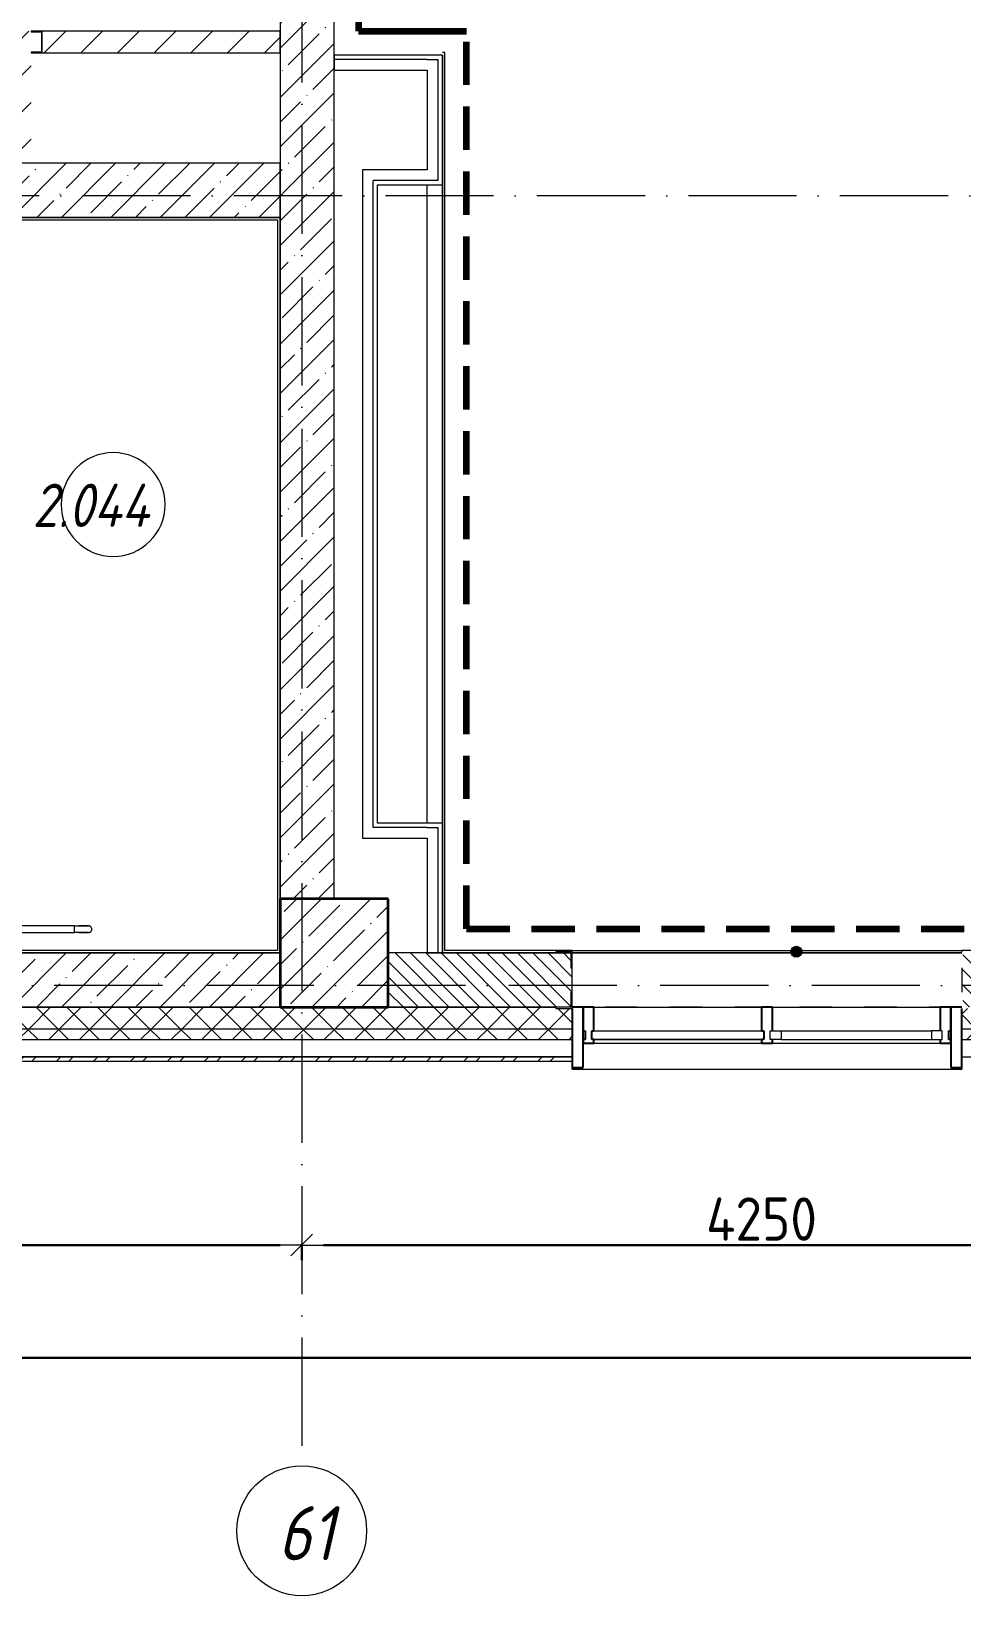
# Model space of a CAD drawing. Header units: millimetres. Extents: x -17017 to 628417, y -109036 to 199237.
# Drawn here: x 80130 to 84430, y -109036 to -101805 of the extents above; entities that cross this region are included whole.
import ezdxf

# ---------------------------------------------------------------- set-up
doc = ezdxf.new("R2010")
doc.units = ezdxf.units.MM
for name, pattern in [('50_200_ШТРИХ_1Т_ш5_п1_п1_', [700, 500, -100, 0, -100]), ('Штрих короткий', [300, 150, -150]), ('Штриховая _2 мм - 1 мм_', [300, 200, -100])]:
    doc.linetypes.add(name, pattern=pattern)
for name, color, linetype, lineweight in [('0-1', 7, 'Continuous', 5), ('0-2', 7, 'Continuous', 9), ('Импосты витража', 7, 'Continuous', 9), ('Импосты витража-1', 7, 'Continuous', 25), ('Каркас_Импост', 7, 'Continuous', 13), ('Каркас_Импост-1', 7, 'Continuous', 9), ('Марки помещений', 7, 'Continuous', 9), ('Марки стен', 7, 'Continuous', 9), ('Несущие колонны', 7, 'Continuous', 9), ('Несущие колонны-1', 7, 'Continuous', 35), ('Обобщенные модели', 7, 'Continuous', 9), ('Общие ребра', 7, 'Continuous', 9), ('Ограждение', 7, 'Continuous', 9), ('Окна', 7, 'Continuous', 9), ('Оси', 7, 'Continuous', 9), ('Оси-1', 7, 'Continuous', 20), ('Оси-2', 7, '50_200_ШТРИХ_1Т_ш5_п1_п1_', 9), ('Остекление-1', 7, 'Continuous', 9), ('Перемычка-1', 7, 'Штрих короткий', 9), ('Размеры', 7, 'Continuous', 15), ('Стены', 7, 'Continuous', 9), ('Стены-1', 7, 'Continuous', 13), ('стяжа', 7, 'Continuous', 30), ('Штриховка разреза-1', 7, 'Continuous', 9)]:
    doc.layers.add(name, color=color, linetype=linetype, lineweight=lineweight)
doc.layers.add('СТ 1_12', color=7, linetype='Continuous', lineweight=90, true_color=0x82a33b)
doc.layers.add('СТ-1_1', color=7, linetype='Штриховая _2 мм - 1 мм_', lineweight=90, true_color=0x888888)
doc.layers.get('0-2').off()
doc.styles.add('ISOCPEUR_I_1', font='isocpeui.ttf', dxfattribs={"width": 0.85, "height": 2.5})
doc.styles.add('ISOCPEUR_I_2', font='isocpeui.ttf', dxfattribs={"width": 0.85, "height": 2.3})
doc.styles.add('СПДС', font='isocpeur.ttf', dxfattribs={"width": 0.9})
doc.dimstyles.new('Размера А3', dxfattribs={"dimtxt": 200, "dimasz": 100, "dimexe": 70, "dimexo": 100, "dimgap": 20, "dimtad": 1, "dimdec": 0, "dimrnd": 10, "dimzin": 0, "dimdsep": 46, "dimtxsty": 'СПДС', "dimblk": 'ARROWHEAD_6', "dimcen": 1, "dimclrd": 256, "dimclre": 256, "dimclrt": 256, "dimazin": 0, "dimtfac": 1, "dimtdec": 0, "dimtmove": 2, "dimatfit": 3, "dimfxl": 1, "dimtolj": 1, "dimtzin": 0, "dimarcsym": 0})
pattern_1 = [(45, (0, 0), (-114.04925, 114.04925), []), (45, (114.05, 0), (-114.04925, 114.04925), [201.612, -40.322, 3.353, -36.97])]
pattern_2 = [(45, (0, 0), (-70.71068, 70.71068), []), (135, (0, 0), (-70.71068, -70.71068), [])]
pattern_3 = [(45, (0, 0), (-84.85281, 84.85281), [])]

# ---------------------------------------------------------------- blocks, each defined once
blk = doc.blocks.new('Ось сетки - Круг_Ø6_00__ISO-2_5_0_9K_-16731441-АИ2_02_План отделки стен 2-го этажа _Часть 2_')
at = {"layer": 'Оси-1'}
blk.add_circle((0, 0), 3, dxfattribs=at)
blk = doc.blocks.new('ARROWHEAD_6')
at = {"color": 0, "linetype": 'Continuous'}
for p, q in [((0, 0), (-1, 0)), ((-0.5, -0.5), (0.5, 0.5))]:
    blk.add_line(p, q, dxfattribs=at)
blk = doc.blocks.new('*D737')
at = {"layer": 'Defpoints', "color": 0, "transparency": 16777216}
for p in [(77929.9, -107309.1), (81379.9, -107309.1), (81379.9, -107415.1)]:
    blk.add_point(p, dxfattribs=at)
at = {"layer": 'Размеры', "lineweight": -2, "transparency": 16777216}
for p, q in [((77929.9, -107409.1), (77929.9, -107485.1)), ((78029.9, -107415.1), (81279.9, -107415.1)), ((81379.9, -107409.1), (81379.9, -107485.1))]:
    blk.add_line(p, q, dxfattribs=at)
at = {"layer": 'Размеры', "lineweight": -2, "transparency": 16777216, "xscale": 100, "yscale": 100, "zscale": 100, "rotation": 180}
blk.add_blockref('ARROWHEAD_6', (77929.9, -107415.1), dxfattribs=at)
at = {"layer": 'Размеры', "lineweight": -2, "transparency": 16777216, "xscale": 100, "yscale": 100, "zscale": 100}
blk.add_blockref('ARROWHEAD_6', (81379.9, -107415.1), dxfattribs=at)
at = {"layer": 'Размеры', "transparency": 16777216, "insert": (79654.9, -107295.1), "char_height": 200, "width": 2.564, "attachment_point": 5, "style": 'СПДС'}
blk.add_mtext('\\A1;3450', dxfattribs=at)
blk = doc.blocks.new('*D738')
at = {"layer": 'Defpoints', "color": 0, "transparency": 16777216}
for p in [(81379.9, -107309.1), (85629.9, -107309.1), (85629.9, -107415.1)]:
    blk.add_point(p, dxfattribs=at)
at = {"layer": 'Размеры', "lineweight": -2, "transparency": 16777216}
for p, q in [((81379.9, -107409.1), (81379.9, -107485.1)), ((81479.9, -107415.1), (85529.9, -107415.1)), ((85629.9, -107409.1), (85629.9, -107485.1))]:
    blk.add_line(p, q, dxfattribs=at)
at = {"layer": 'Размеры', "lineweight": -2, "transparency": 16777216, "xscale": 100, "yscale": 100, "zscale": 100, "rotation": 180}
blk.add_blockref('ARROWHEAD_6', (81379.9, -107415.1), dxfattribs=at)
at = {"layer": 'Размеры', "lineweight": -2, "transparency": 16777216, "xscale": 100, "yscale": 100, "zscale": 100}
blk.add_blockref('ARROWHEAD_6', (85629.9, -107415.1), dxfattribs=at)
at = {"layer": 'Размеры', "transparency": 16777216, "insert": (83504.9, -107295.1), "char_height": 200, "width": 2.564, "attachment_point": 5, "style": 'СПДС'}
blk.add_mtext('\\A1;4250', dxfattribs=at)
blk = doc.blocks.new('*D740')
at = {"layer": 'Defpoints', "color": 0, "transparency": 16777216}
for p in [(-10070.1, -107830.3), (93429.9, -107830.3), (93429.9, -107936.4)]:
    blk.add_point(p, dxfattribs=at)
at = {"layer": 'Размеры', "lineweight": -2, "transparency": 16777216}
for p, q in [((-10070.1, -107930.3), (-10070.1, -108006.4)), ((-9970.1, -107936.4), (93329.9, -107936.4)), ((93429.9, -107930.3), (93429.9, -108006.4))]:
    blk.add_line(p, q, dxfattribs=at)
at = {"layer": 'Размеры', "lineweight": -2, "transparency": 16777216, "xscale": 100, "yscale": 100, "zscale": 100, "rotation": 180}
blk.add_blockref('ARROWHEAD_6', (-10070.1, -107936.4), dxfattribs=at)
at = {"layer": 'Размеры', "lineweight": -2, "transparency": 16777216, "xscale": 100, "yscale": 100, "zscale": 100}
blk.add_blockref('ARROWHEAD_6', (93429.9, -107936.4), dxfattribs=at)
at = {"layer": 'Размеры', "transparency": 16777216, "insert": (41679.9, -107816.4), "char_height": 200, "width": 3.544, "attachment_point": 5, "style": 'СПДС'}
blk.add_mtext('\\A1;103500', dxfattribs=at)
blk = doc.blocks.new('Проем_Дверь_Прямоугольный - 1800х2700h_оконные проемы-25805030-АИ2_02_План отделки стен 2-го этажа _Часть 2_')
at = {"layer": 'Перемычка-1'}
for p, q in [((900, 125), (-900, 125)), ((900, -125), (-900, -125))]:
    blk.add_line(p, q, dxfattribs=at)
blk = doc.blocks.new('BSC_Колонна _Прямоугольная - 500х500-V147-АИ2_02_План отделки стен 2-го этажа _Часть 2_')
at = {"layer": 'Несущие колонны'}
h = blk.add_hatch(dxfattribs=at)
h.set_pattern_fill('FP_148', color=256, style=0, pattern_type=2)
h.set_pattern_definition([(45, (-91600, -150), (-114.04925, 114.04925), []), (45, (-91485.95, -150), (-114.04925, 114.04925), [201.613, -40.323, 3.353, -36.97])])
h.paths.add_polyline_path([(-250, -250), (250, -250), (250, 250), (-250, 250)], flags=0)
at = {"layer": 'Несущие колонны-1'}
for p, q in [((250, 250), (-250, 250)), ((-250, 250), (-250, -250)), ((250, -250), (250, 250)), ((-250, -250), (250, -250))]:
    blk.add_line(p, q, dxfattribs=at)
blk = doc.blocks.new('PNS_Панель прямоугольная2 - Нр_Стекло - 40мм-26243474-АИ2_02_План отделки стен 2-го этажа _Часть 2_')
at = {"layer": 'Каркас_Импост'}
for p, q in [((-397.5, 0), (-397.5, 40)), ((-397.5, 40), (-347.5, 40)), ((-347.5, 40), (-347.5, 0)), ((397.5, 40), (347.5, 40)), ((347.5, 40), (347.5, 0)), ((397.5, 0), (397.5, 40)), ((-347.5, 0), (-397.5, 0)), ((347.5, 0), (397.5, 0))]:
    blk.add_line(p, q, dxfattribs=at)
at = {"layer": 'Каркас_Импост-1'}
for p, q in [((-347.5, 40), (347.5, 40)), ((-347.5, 0), (347.5, 0))]:
    blk.add_line(p, q, dxfattribs=at)
blk = doc.blocks.new('Прямоугольный импост - Импост структурный с накладкой - 150мм-25647633-АИ2_02_План отделки стен 2-го этажа _Часть 2_')
at = {"layer": 'Импосты витража-1'}
for p, q in [((-25, 0), (-25, 17)), ((-25, 17), (25, 17)), ((-15, 0), (-25, 0)), ((-15, -40), (-15, 0)), ((25, 17), (25, 0)), ((-25, -150), (-25, -40)), ((-25, -40), (-15, -40)), ((25, -40), (25, -150)), ((25, -150), (-25, -150))]:
    blk.add_line(p, q, dxfattribs=at)
blk = doc.blocks.new('Прямоугольный импост - Импост структурный с накладкой - 150мм-25647642-АИ2_02_План отделки стен 2-го этажа _Часть 2_')
at = {"layer": 'Импосты витража'}
for p, q in [((42475, -100), (43250, -100)), ((42475, -267), (43250, -267))]:
    blk.add_line(p, q, dxfattribs=at)
blk = doc.blocks.new('Прямоугольный импост - Импост структурный с накладкой - 150мм-V150-АИ2_02_План отделки стен 2-го этажа _Часть 2_')
at = {"layer": 'Импосты витража-1'}
for p, q in [((-25, 0), (-25, 17)), ((-25, 17), (25, 17)), ((25, 0), (15, 0)), ((15, 0), (15, -40)), ((25, 17), (25, 0)), ((-25, -150), (-25, -40)), ((15, -40), (25, -40)), ((25, -40), (25, -150)), ((25, -150), (-25, -150))]:
    blk.add_line(p, q, dxfattribs=at)
blk = doc.blocks.new('PNS_Панель прямоугольная1 - Нр_Стекло - 40мм-25259299-АИ2_02_План отделки стен 2-го этажа _Часть 2_')
at = {"layer": 'Остекление-1'}
for p, q in [((-387.5, 40), (387.5, 40)), ((-397.5, 0), (397.5, 0)), ((387.5, 0), (-387.5, 0))]:
    blk.add_line(p, q, dxfattribs=at)
blk = doc.blocks.new('Прямоугольный импост - Импост структурный с накладкой - 150мм-25647644-АИ2_02_План отделки стен 2-го этажа _Часть 2_')
at = {"layer": 'Импосты витража-1'}
for p, q in [((-25, 0), (-25, 17)), ((-25, 17), (25, 17)), ((-15, 0), (-25, 0)), ((-15, -40), (-15, 0)), ((25, 0), (15, 0)), ((15, 0), (15, -40)), ((25, 17), (25, 0)), ((-25, -150), (-25, -40)), ((-25, -40), (-15, -40)), ((15, -40), (25, -40)), ((25, -40), (25, -150)), ((25, -150), (-25, -150))]:
    blk.add_line(p, q, dxfattribs=at)
blk = doc.blocks.new('Прямоугольный импост - Откос НВФ_50х280 мм-25993834-АИ2_02_План отделки стен 2-го этажа _Часть 2_')
at = {"layer": 'Импосты витража-1'}
for p, q in [((-50, 130), (0, 130)), ((-50, -150), (-50, 130)), ((0, 130), (0, -144)), ((0, -150), (-50, -150))]:
    blk.add_line(p, q, dxfattribs=at)
blk = doc.blocks.new('Прямоугольный импост - Откос НВФ_50х280 мм-25993838-АИ2_02_План отделки стен 2-го этажа _Часть 2_')
at = {"layer": 'Импосты витража-1'}
for p, q in [((0, 130), (-50, 130)), ((-50, 130), (-50, -150)), ((0, -144), (0, 130)), ((-50, -150), (0, -150))]:
    blk.add_line(p, q, dxfattribs=at)
blk = doc.blocks.new('Фахверк_СКБ_Уголок - 250_2700-27497298-АИ2_02_План отделки стен 2-го этажа _Часть 2_')
at = {"layer": 'Обобщенные модели'}
for p, q in [((200, 181), (125, 181)), ((125, 181), (125, 106)), ((131, 106), (131, 175)), ((131, 175), (200, 175)), ((200, 175), (200, 181)), ((125, 106), (131, 106)), ((131, -6), (125, -6)), ((125, -6), (125, -81)), ((131, -75), (131, -6)), ((125, -81), (200, -81)), ((200, -75), (131, -75)), ((200, -81), (200, -75))]:
    blk.add_line(p, q, dxfattribs=at)
blk = doc.blocks.new('Отлив_СКБ - Отлив витража_120_НВФ-31885687-АИ2_02_План отделки стен 2-го этажа _Часть 2_')
at = {"layer": 'Окна'}
for p, q in [((1750, -2), (50, -2)), ((0, -120), (0, -113)), ((0, -120), (1800, -120)), ((1800, -113), (1800, -120))]:
    blk.add_line(p, q, dxfattribs=at)
blk = doc.blocks.new('О_Общий_Элемент поручня_Площадочный_Двухуровневый_С подрезкой_ГОСТ 8732-78 - О_Общий_Элемент поручня_Площадочный_Двухуровневый_С подрезкой_ГОСТ 8732-78-31370357-АИ2_02_План отделки стен 2-го этажа _Часть 2_')
at = {"layer": 'Ограждение'}
for p, q in [((0, -10), (20, -10)), ((20, -40), (0, -40))]:
    blk.add_line(p, q, dxfattribs=at)
at = {"layer": 'Ограждение', "flags": 128}
for points in [[(20, -10), (21.8, -10), (23.6, -10), (25.4, -10), (27.2, -10), (28.9, -10), (30.7, -10), (32.4, -10), (34.2, -10), (35.9, -10), (37.5, -10), (39.2, -10), (40.8, -10), (42.4, -10), (43.9, -10), (45.4, -10), (46.9, -10), (48.3, -10), (49.7, -10), (51, -10), (52.3, -10), (53.5, -10), (54.7, -10), (55.8, -10), (56.9, -10), (57.9, -10), (58.8, -10), (59.7, -10), (60.5, -10), (61.3, -10), (61.9, -10), (62.6, -10), (63.1, -10), (63.6, -10), (64, -10), (64.3, -10), (64.6, -10), (64.8, -10), (64.9, -10), (65, -10), (65, -10)], [(65, -10), (65, -10), (64.9, -10), (64.7, -10), (64.4, -10), (64.1, -10), (63.7, -10), (63.2, -10), (62.7, -10), (62.1, -10), (61.4, -10), (60.7, -10), (59.9, -10), (59.1, -10), (58.1, -10), (57.1, -10), (56.1, -10), (55, -10), (53.8, -10), (52.6, -10), (51.4, -10), (50, -10), (48.7, -10), (47.3, -10), (45.8, -10), (44.3, -10), (42.8, -10), (41.2, -10), (39.6, -10), (38, -10), (36.3, -10), (34.6, -10), (32.9, -10), (31.2, -10), (29.4, -10), (27.6, -10), (25.9, -10), (24.1, -10), (22.3, -10), (20.5, -10), (20, -10)], [(65, -40), (65, -40), (64.9, -40), (64.7, -40), (64.4, -40), (64.1, -40), (63.7, -40), (63.2, -40), (62.7, -40), (62.1, -40), (61.4, -40), (60.7, -40), (59.9, -40), (59.1, -40), (58.1, -40), (57.1, -40), (56.1, -40), (55, -40), (53.8, -40), (52.6, -40), (51.4, -40), (50, -40), (48.7, -40), (47.3, -40), (45.8, -40), (44.3, -40), (42.8, -40), (41.2, -40), (39.6, -40), (38, -40), (36.3, -40), (34.6, -40), (32.9, -40), (31.2, -40), (29.4, -40), (27.6, -40), (25.9, -40), (24.1, -40), (22.3, -40), (20.5, -40), (20, -40)], [(20, -40), (21.8, -40), (23.6, -40), (25.4, -40), (27.2, -40), (28.9, -40), (30.7, -40), (32.4, -40), (34.2, -40), (35.9, -40), (37.5, -40), (39.2, -40), (40.8, -40), (42.4, -40), (43.9, -40), (45.4, -40), (46.9, -40), (48.3, -40), (49.7, -40), (51, -40), (52.3, -40), (53.5, -40), (54.7, -40), (55.8, -40), (56.9, -40), (57.9, -40), (58.8, -40), (59.7, -40), (60.5, -40), (61.3, -40), (61.9, -40), (62.6, -40), (63.1, -40), (63.6, -40), (64, -40), (64.3, -40), (64.6, -40), (64.8, -40), (64.9, -40), (65, -40), (65, -40)], [(80, -25), (80, -24.4), (80, -23.8), (79.9, -23.2), (79.8, -22.6), (79.7, -22), (79.6, -21.4), (79.4, -20.9), (79.2, -20.3), (79, -19.7), (78.8, -19.2), (78.6, -18.6), (78.3, -18.1), (78, -17.5), (77.7, -17), (77.4, -16.5), (77, -16), (76.7, -15.6), (76.3, -15.1), (75.9, -14.7), (75.5, -14.2), (75, -13.8), (74.6, -13.4), (74.1, -13.1), (73.6, -12.7), (73.1, -12.4), (72.6, -12.1), (72.1, -11.8), (71.5, -11.5), (71, -11.2), (70.4, -11), (69.9, -10.8), (69.3, -10.6), (68.7, -10.5), (68.1, -10.3), (67.5, -10.2), (67, -10.1), (66.4, -10.1), (65.8, -10), (65.2, -10), (65, -10)], [(65, -40), (65.6, -40), (66.2, -40), (66.8, -39.9), (67.4, -39.8), (68, -39.7), (68.6, -39.6), (69.1, -39.4), (69.7, -39.2), (70.3, -39), (70.8, -38.8), (71.4, -38.6), (71.9, -38.3), (72.5, -38), (73, -37.7), (73.5, -37.4), (74, -37), (74.4, -36.7), (74.9, -36.3), (75.3, -35.9), (75.8, -35.5), (76.2, -35), (76.6, -34.6), (76.9, -34.1), (77.3, -33.6), (77.6, -33.1), (77.9, -32.6), (78.2, -32.1), (78.5, -31.5), (78.8, -31), (79, -30.4), (79.2, -29.9), (79.4, -29.3), (79.5, -28.7), (79.7, -28.1), (79.8, -27.5), (79.9, -27), (79.9, -26.4), (80, -25.8), (80, -25.2), (80, -25)]]:
    blk.add_lwpolyline(points, dxfattribs=at)
blk = doc.blocks.new('О_Элемент поручня_Пристенный_Труба_ГОСТ 8732-78 - О_Элемент поручня_Пристенный_Труба_ГОСТ 8732-78-31382400-АИ2_02_План отделки стен 2-го этажа _Часть 2_')
at = {"layer": 'Ограждение'}
for p, q in [((300, 30), (-4500, 30)), ((-4500, 30), (-4500, 16.9)), ((-4500, 15), (-4500, 0)), ((-4500, 0), (300, 0)), ((300, 0), (300, 30))]:
    blk.add_line(p, q, dxfattribs=at)
blk = doc.blocks.new('154_Фахверк_СКБ_Швеллер - Тип_100_3960_зеркало-36793856-АИ2_02_План отделки стен 2-го этажа _Часть 2_')
at = {"layer": 'Обобщенные модели'}
for p, q in [((175, 50), (125, 50)), ((125, 50), (125, -50)), ((128, 47), (175, 47)), ((128, -47), (128, 47)), ((175, 47), (175, 50)), ((125, -50), (175, -50)), ((175, -47), (128, -47)), ((175, -50), (175, -47))]:
    blk.add_line(p, q, dxfattribs=at)
blk = doc.blocks.new('0125-Р-ОО-Ш2-АР-о_23_10_2024_rvt-1-АИ2_02_План отделки стен 2-го этажа _Часть 2_')
at = {"layer": 'Штриховка разреза-1'}
h = blk.add_hatch(dxfattribs=at)
h.set_pattern_fill('FP_1', color=256, style=0, pattern_type=2)
h.set_pattern_definition(pattern_1)
h.paths.add_polyline_path([(91600, 3675), (91600, 7900), (91350, 7900), (91350, 3675)], flags=0)
h = blk.add_hatch(dxfattribs=at)
h.set_pattern_fill('FP_3', color=256, style=0, pattern_type=2)
h.set_pattern_definition(pattern_3)
h.paths.add_polyline_path([(90100, 3800), (90200, 3800), (90200, 4410), (90100, 4410), (90100, 4189)], flags=0)
h = blk.add_hatch(dxfattribs=at)
h.set_pattern_fill('FP_3', color=256, style=0, pattern_type=2)
h.set_pattern_definition(pattern_3)
h.paths.add_polyline_path([(90250, 4310), (91350, 4310), (91350, 4410), (90250, 4410), (90250, 4313)], flags=0)
h.paths.add_polyline_path([(90247, 4313), (90247, 4407), (90200, 4407), (90200, 4313)], flags=0)
h = blk.add_hatch(dxfattribs=at)
h.set_pattern_fill('FP_1', color=256, style=0, pattern_type=2)
h.set_pattern_definition(pattern_1)
h.paths.add_polyline_path([(91350, 3550), (91350, 3800), (86150, 3800), (86150, 3550), (91018.2, 3550)], flags=0)
h = blk.add_hatch(dxfattribs=at)
h.set_pattern_fill('FP_1', color=256, style=0, pattern_type=2)
h.set_pattern_definition(pattern_1)
h.paths.add_polyline_path([(91600, 400), (91600, 3675), (91350, 3675), (91350, 400)], flags=0)
h = blk.add_hatch(dxfattribs=at)
h.set_pattern_fill('FP_1', color=256, style=0, pattern_type=2)
h.set_pattern_definition(pattern_1)
h.paths.add_polyline_path([(91350, -100), (91350, 150), (84750, 150), (84750, -100), (91018.2, -100)], flags=0)
h = blk.add_hatch(dxfattribs=at)
h.set_pattern_fill('FP_2', color=256, style=0, pattern_type=2)
h.set_pattern_definition([(135, (0, 0), (-35.35534, -35.35534), [])])
h.paths.add_polyline_path([(95600, -100), (95600, 150), (94506, 150), (94506, 81), (94500, 81), (94500, -31), (94506, -31), (94506, -100), (94746.2, -100)], flags=0)
h.paths.add_polyline_path([(92694, -100), (92694, -31), (92700, -31), (92700, 81), (92694, 81), (92694, 150), (91850, 150), (91850, -100), (92625, -100)], flags=0)
h = blk.add_hatch(dxfattribs=at)
h.set_pattern_fill('FP_81', color=256, style=0, pattern_type=2)
h.set_pattern_definition(pattern_2)
h.paths.add_polyline_path([(103134.1, -200), (103600, -200), (103600, -100), (94575, -100), (94575, -106), (94500, -106), (94500, -200), (102202.1, -200)], flags=0)
h.paths.add_polyline_path([(91850, -200), (92700, -200), (92700, -106), (92625, -106), (92625, -100), (84750, -100), (84750, -200), (91350, -200)], flags=0)
h.paths.add_polyline_path([(83562.3, -200), (83750, -200), (83750, -100), (82625, -100), (82625, -106), (82550, -106), (82550, -200), (83250, -200)], flags=0)
h.paths.add_polyline_path([(74750, -200), (74750, -100), (73425, -100), (73425, -106), (73350, -106), (73350, -200), (74242.4, -200)], flags=0)
h.paths.add_polyline_path([(71446.5, -200), (71550, -200), (71550, -106), (71475, -106), (71475, -100), (70425, -100), (70425, -106), (70350, -106), (70350, -200), (71200, -200)], flags=0)
h.paths.add_polyline_path([(67718.5, -200), (68549.7, -200), (68549.7, -106), (68475, -106), (68475, -100), (67425, -100), (67425, -106), (67350, -106), (67350, -200)], flags=0)
h.paths.add_polyline_path([(64700, -200), (65550, -200), (65550, -106), (65475, -106), (65475, -100), (64425, -100), (64425, -106), (64350, -106), (64350, -200), (64456.5, -200)], flags=0)
h.paths.add_polyline_path([(62550, -200), (62550, -106), (62475, -106), (62475, -100), (61425, -100), (61425, -106), (61350, -106), (61350, -200), (62126.6, -200)], flags=0)
h.paths.add_polyline_path([(56534.6, -200), (56550, -200), (56550, -106), (56475, -106), (56475, -100), (55425, -100), (55425, -106), (55350, -106), (55350, -200), (56200, -200)], flags=0)
h.paths.add_polyline_path([(53272.7, -200), (53550, -200), (53550, -106), (53475, -106), (53475, -100), (52425, -100), (52425, -106), (52350, -106), (52350, -200), (52806.7, -200)], flags=0)
h.paths.add_polyline_path([(50550, -200), (50550, -106), (50475, -106), (50475, -100), (49425, -100), (49425, -106), (49350, -106), (49350, -200), (50010.7, -200)], flags=0)
h.paths.add_polyline_path([(47475, -200), (47550, -200), (47550, -106), (47475, -106), (47475, -100), (46425, -100), (46425, -106), (46350, -106), (46350, -200), (47214.7, -200)], flags=0)
h.paths.add_polyline_path([(44550, -200), (44550, -106), (44475, -106), (44475, -100), (43425, -100), (43425, -106), (43350, -106), (43350, -200), (44418.8, -200)], flags=0)
h.paths.add_polyline_path([(40700, -200), (41550, -200), (41550, -106), (41475, -105.4), (41475, -100), (40150, -100), (40150, -200), (40690.8, -200)], flags=0)
h.paths.add_polyline_path([(38344, -200), (38350, -200), (38350, -106), (38275, -106), (38275, -100), (37150, -100), (37150, -200), (38275, -200)], flags=0)
h.paths.add_polyline_path([(35350, -200), (35350, -106), (35275, -106), (35275, -100), (34225, -100), (34225, -106), (34150, -106), (34150, -200), (35344, -200)], flags=0)
h.paths.add_polyline_path([(32275, -200), (32350, -200), (32350, -106), (32275, -106), (32275, -100), (31150, -100), (31150, -200), (31650, -200)], flags=0)
h.paths.add_polyline_path([(29350, -200), (29350, -106), (29275, -106), (29275, -100), (28150, -100), (28150, -200), (29344, -200)], flags=0)
h.paths.add_polyline_path([(25779, -200), (26350, -200), (26350, -106), (26275, -106), (26275, -100), (25225, -100), (25225, -106), (25150, -106), (25150, -200), (25313, -200)], flags=0)
h.paths.add_polyline_path([(22650, -200), (23350, -200), (23350, -106), (23275, -106), (23275, -100), (22150, -100), (22150, -200)], flags=0)
h.paths.add_polyline_path([(19255.1, -200), (20350, -200), (20350, -106), (20275, -106), (20275, -100), (19150, -100), (19150, -200)], flags=0)
h.paths.add_polyline_path([(16459.1, -200), (17350, -200), (17350, -106), (17275, -106), (17275, -100), (16225, -100), (16225, -106), (16150, -106), (16150, -200)], flags=0)
h.paths.add_polyline_path([(14595.1, -200), (15150, -200), (15150, -106), (15075, -106), (15075, -100), (9825, -100), (9825, -106), (9750, -106), (9750, -200), (13663.1, -200)], flags=0)
h.paths.add_polyline_path([(8150, -200), (8750, -200), (8750, -106), (8675, -106), (8675, -100), (-100, -100), (-100, -200), (8071.2, -200)], flags=0)
h = blk.add_hatch(dxfattribs=at)
h.set_pattern_fill('FP_81', color=256, style=0, pattern_type=2)
h.set_pattern_definition(pattern_2)
h.paths.add_polyline_path([(103600, -250), (103700, -250), (103700, -200), (94500, -200), (94500, -250), (103134.1, -250)], flags=0)
h.paths.add_polyline_path([(91950.2, -250), (92700, -250), (92700, -200), (84750, -200), (84750, -250), (91018.2, -250)], flags=0)
h.paths.add_polyline_path([(83562.3, -250), (83750, -250), (83750, -200), (82550, -200), (82550, -250), (82630.3, -250)], flags=0)
h.paths.add_polyline_path([(74242.4, -250), (74750, -250), (74750, -200), (73350, -200), (73350, -250), (73776.4, -250)], flags=0)
h.paths.add_polyline_path([(70350, -250), (71550, -250), (71550, -200), (70350, -200)], flags=0)
h.paths.add_polyline_path([(68549.7, -250), (68549.7, -200), (67350, -200), (67350, -250), (67718.5, -250)], flags=0)
h.paths.add_polyline_path([(64350, -250), (65550, -250), (65550, -200), (64350, -200)], flags=0)
h.paths.add_polyline_path([(62550, -250), (62550, -200), (61350, -200), (61350, -250), (62126.6, -250)], flags=0)
h.paths.add_polyline_path([(56550, -250), (56550, -200), (55350, -200), (55350, -250), (56534.6, -250)], flags=0)
h.paths.add_polyline_path([(53550, -250), (53550, -200), (52350, -200), (52350, -250), (53272.7, -250)], flags=0)
h.paths.add_polyline_path([(50550, -250), (50550, -200), (49350, -200), (49350, -250), (50010.7, -250)], flags=0)
h.paths.add_polyline_path([(47214.7, -250), (47550, -250), (47550, -200), (46350, -200), (46350, -250), (46748.7, -250)], flags=0)
h.paths.add_polyline_path([(43486.8, -250), (44550, -250), (44550, -200), (43350, -200), (43350, -250)], flags=0)
h.paths.add_polyline_path([(41550, -250), (41550, -200), (40150, -200), (40150, -250), (40690.8, -250)], flags=0)
h.paths.add_polyline_path([(37894.8, -250), (38350, -250), (38350, -200), (37150, -200), (37150, -250)], flags=0)
h.paths.add_polyline_path([(35098.9, -250), (35350, -250), (35350, -200), (34150, -200), (34150, -250), (34166.9, -250)], flags=0)
h.paths.add_polyline_path([(32302.9, -250), (32350, -250), (32350, -200), (31150, -200), (31150, -250), (31370.9, -250)], flags=0)
h.paths.add_polyline_path([(29040.9, -250), (29350, -250), (29350, -200), (28150, -200), (28150, -250), (28575, -250)], flags=0)
h.paths.add_polyline_path([(25313, -250), (26350, -250), (26350, -200), (25150, -200), (25150, -250)], flags=0)
h.paths.add_polyline_path([(22983, -250), (23350, -250), (23350, -200), (22150, -200), (22150, -250)], flags=0)
h.paths.add_polyline_path([(20350, -250), (20350, -200), (19150, -200), (19150, -250), (20187, -250)], flags=0)
h.paths.add_polyline_path([(17350, -250), (17350, -200), (16150, -200), (16150, -250), (16459.1, -250)], flags=0)
h.paths.add_polyline_path([(14595.1, -250), (15150, -250), (15150, -200), (9750, -200), (9750, -250), (13663.1, -250)], flags=0)
h.paths.add_polyline_path([(8537.2, -250), (8750, -250), (8750, -200), (-200, -200), (-200, -250), (8071.2, -250)], flags=0)
h = blk.add_hatch(dxfattribs=at)
h.set_pattern_fill('FP_80', color=256, style=0, pattern_type=2)
h.set_pattern_definition([(45, (0, 0), (-85.53659, 85.53659), []), (45, (57.02, 0), (-85.53659, 85.53659), [])])
h.paths.add_polyline_path([(103830, -350), (103830, -330), (94500, -330), (94500, -350), (103134.1, -350)], flags=0)
h.paths.add_polyline_path([(92416.2, -350), (92700, -350), (92700, -330), (84750, -330), (84750, -350), (91950.2, -350)], flags=0)
h.paths.add_polyline_path([(83562.3, -350), (83750, -350), (83750, -330), (82550, -330), (82550, -350), (82630.3, -350)], flags=0)
h.paths.add_polyline_path([(74235, -350), (74750, -350), (74750, -330), (74235, -330)], flags=0)
at = {"layer": 'Общие ребра'}
for p, q in [((92030, 4280), (91600, 4280)), ((92030, 4280), (92080, 4280)), ((92080, 3720), (92080, 4280)), ((92030, 3720), (91780, 3720)), ((91780, 3700), (91780, 3720)), ((91780, 750), (91780, 3700)), ((92080, 3720), (92030, 3720)), ((91780, 730), (91780, 750)), ((92030, 730), (91780, 730)), ((92030, 730), (92080, 730)), ((92080, 150), (92080, 730)), ((91350, -100), (84750, -100)), ((84750, -100), (91350, -100)), ((84750, -200), (92700, -200)), ((94500, -200), (103600, -200)), ((84750, -250), (92700, -250)), ((94500, -250), (103600, -250))]:
    blk.add_line(p, q, dxfattribs=at)
at = {"layer": 'Стены'}
for p, q in [((92030, 750), (92030, 3700)), ((92099.5, 3700), (92099.5, 750)), ((92700, 150), (94500, 150))]:
    blk.add_line(p, q, dxfattribs=at)
at = {"layer": 'Стены-1'}
for p, q in [((91350, 7900), (91350, 3675)), ((91600, 3675), (91600, 7900)), ((91350, 4410), (90250, 4410)), ((91350, 4310), (91350, 4410)), ((90250, 4310), (91350, 4310)), ((92030, 4300), (91600, 4300)), ((91600, 4300), (91600, 4230)), ((92080, 4300), (92030, 4300)), ((92100, 4300), (92080, 4300)), ((92100, 3700), (92100, 4300)), ((91600, 4230), (92030, 4230)), ((92030, 4230), (92030, 3770)), ((91350, 3800), (88100, 3800)), ((91350, 3550), (91350, 3800)), ((92030, 3770), (91730, 3770)), ((91730, 3770), (91730, 3720)), ((91730, 3720), (91730, 3700)), ((91730, 3700), (91730, 750)), ((91800, 3700), (92030, 3700)), ((91800, 750), (91800, 3700)), ((92030, 3700), (92080, 3700)), ((92080, 3700), (92100, 3700)), ((91350, 3675), (91350, 400)), ((91600, 400), (91600, 3675)), ((86150, 3550), (91350, 3550)), ((91730, 750), (91730, 730)), ((91730, 730), (91730, 680)), ((92030, 750), (91800, 750)), ((92080, 750), (92030, 750)), ((92100, 750), (92080, 750)), ((92100, 150), (92100, 750)), ((91730, 680), (92030, 680)), ((92030, 680), (92030, 150)), ((91350, 150), (84750, 150)), ((92625, 150), (91850, 150)), ((92030, 150), (92100, 150)), ((92700, -31), (92700, 81)), ((94500, 81), (94500, -31)), ((91850, -100), (92625, -100)), ((92625, -100), (91850, -100)), ((92700, -330), (92700, -106)), ((94500, -106), (94500, -330)), ((84750, -330), (92700, -330)), ((92700, -330), (84750, -330)), ((84750, -350), (92700, -350)), ((92700, -350), (92700, -330)), ((94500, -330), (103600, -330))]:
    blk.add_line(p, q, dxfattribs=at)
at = {"layer": '0-2', "rotation": 180}
for name, p in [('154_Фахверк_СКБ_Швеллер - Тип_100_3960_зеркало-36793856-АИ2_02_План отделки стен 2-го этажа _Часть 2_', (90375, 4360)), ('Фахверк_СКБ_Уголок - 250_2700-27497298-АИ2_02_План отделки стен 2-го этажа _Часть 2_', (92825, 75)), ('Прямоугольный импост - Откос НВФ_50х280 мм-25993838-АИ2_02_План отделки стен 2-го этажа _Часть 2_', (92700, -250))]:
    blk.add_blockref(name, p, dxfattribs=at)
at = {"layer": '0-2'}
for name, p in [('BSC_Колонна _Прямоугольная - 500х500-V147-АИ2_02_План отделки стен 2-го этажа _Часть 2_', (91600, 150)), ('О_Элемент поручня_Пристенный_Труба_ГОСТ 8732-78 - О_Элемент поручня_Пристенный_Труба_ГОСТ 8732-78-31382400-АИ2_02_План отделки стен 2-го этажа _Часть 2_', (90100, 245)), ('О_Общий_Элемент поручня_Площадочный_Двухуровневый_С подрезкой_ГОСТ 8732-78 - О_Общий_Элемент поручня_Площадочный_Двухуровневый_С подрезкой_ГОСТ 8732-78-31370357-АИ2_02_План отделки стен 2-го этажа _Часть 2_', (90400, 285)), ('Проем_Дверь_Прямоугольный - 1800х2700h_оконные проемы-25805030-АИ2_02_План отделки стен 2-го этажа _Часть 2_', (93600, 25)), ('Прямоугольный импост - Импост структурный с накладкой - 150мм-25647642-АИ2_02_План отделки стен 2-го этажа _Часть 2_', (50325, 0)), ('Прямоугольный импост - Импост структурный с накладкой - 150мм-25647642-АИ2_02_План отделки стен 2-го этажа _Часть 2_', (51150, 0)), ('PNS_Панель прямоугольная1 - Нр_Стекло - 40мм-25259299-АИ2_02_План отделки стен 2-го этажа _Часть 2_', (93187.5, -250)), ('PNS_Панель прямоугольная2 - Нр_Стекло - 40мм-26243474-АИ2_02_План отделки стен 2-го этажа _Часть 2_', (94012.5, -250)), ('Отлив_СКБ - Отлив витража_120_НВФ-31885687-АИ2_02_План отделки стен 2-го этажа _Часть 2_', (92700, -267))]:
    blk.add_blockref(name, p, dxfattribs=at)
at = {"layer": '0-2', "extrusion": (0, 0, -1), "rotation": 180}
for name, p in [('Прямоугольный импост - Импост структурный с накладкой - 150мм-25647644-АИ2_02_План отделки стен 2-го этажа _Часть 2_', (-92775, -250)), ('Прямоугольный импост - Импост структурный с накладкой - 150мм-25647633-АИ2_02_План отделки стен 2-го этажа _Часть 2_', (-93600, -250)), ('Прямоугольный импост - Импост структурный с накладкой - 150мм-V150-АИ2_02_План отделки стен 2-го этажа _Часть 2_', (-94425, -250)), ('Прямоугольный импост - Откос НВФ_50х280 мм-25993834-АИ2_02_План отделки стен 2-го этажа _Часть 2_', (-94500, -250))]:
    blk.add_blockref(name, p, dxfattribs=at)
blk = doc.blocks.new('AI_Марка_Помещение_х1__Общий_E___ISO-2_1K_ - Номер-16210215-АИ2_02_План отделки стен 2-го этажа _Часть 2_')
at = {"layer": 'Марки помещений'}
for start, end in [(360, 180), (180, 360)]:
    blk.add_arc((0.039, 0.312), 2.4, start, end, dxfattribs=at)
blk = doc.blocks.new('2ч2эт')
at = {"layer": 'Марки стен'}
h = blk.add_hatch(color=256, dxfattribs=at)
edge = h.paths.add_edge_path(flags=0)
edge.add_arc((83665.9, -106059.3), 25, 0, 360)
blk.add_circle((83665.9, -106059.3), 25, dxfattribs=at)
at = {"layer": 'СТ 1_12'}
for p, q in [((81641.9, -99035.3), (81641.9, -101805.3)), ((81641.9, -101805.3), (82141.9, -101805.3))]:
    blk.add_line(p, q, dxfattribs=at)
at = {"layer": 'СТ-1_1'}
for q in [(82141.9, -98203.3), (85081.9, -105953.3)]:
    blk.add_line((82141.9, -105953.3), q, dxfattribs=at)
at = {"layer": 'Стены'}
for p, q in [((82629.9, -106053.3), (84429.9, -106053.3)), ((84429.9, -106065.3), (82629.9, -106065.3))]:
    blk.add_line(p, q, dxfattribs=at)
at = {"layer": 'Стены-1'}
for p, q in [((82041.9, -101903.3), (82029.9, -101903.3)), ((82029.9, -101915.3), (82029.9, -106065.3)), ((82041.9, -106053.3), (82041.9, -101903.3)), ((81279.9, -102665.3), (75829.9, -102665.3)), ((81279.9, -105815.3), (81279.9, -102665.3)), ((75817.9, -102677.3), (81267.9, -102677.3)), ((81267.9, -102677.3), (81267.9, -106053.3)), ((81267.9, -106053.3), (74679.9, -106053.3)), ((74679.9, -106065.3), (81279.9, -106065.3)), ((82029.9, -106065.3), (82554.9, -106065.3)), ((82629.9, -106053.3), (82041.9, -106053.3)), ((82629.9, -106059.3), (82629.9, -106053.3)), ((85179.9, -106053.3), (84429.9, -106053.3)), ((84429.9, -106053.3), (84429.9, -106059.3))]:
    blk.add_line(p, q, dxfattribs=at)
at = {"layer": '0-1'}
blk.add_blockref('0125-Р-ОО-Ш2-АР-о_23_10_2024_rvt-1-АИ2_02_План отделки стен 2-го этажа _Часть 2_', (-10070.1, -106215.3), dxfattribs=at)
at = {"layer": 'Марки помещений', "xscale": 99.99999999999993, "yscale": 99.99999999999993, "zscale": 99.99999999999993}
blk.add_blockref('AI_Марка_Помещение_х1__Общий_E___ISO-2_1K_ - Номер-16210215-АИ2_02_План отделки стен 2-го этажа _Часть 2_', (80504.6, -104024), dxfattribs=at)
at = {"layer": 'Марки помещений', "insert": (80135.5, -103896.2), "char_height": 200, "width": 849.789, "attachment_point": 1, "style": 'ISOCPEUR_I_2'}
blk.add_mtext('2.044', dxfattribs=at)
blk = doc.blocks.new('ось2эт')
at = {"layer": 'Оси-2'}
for p, q in [((81379.9, -54635.1), (81379.9, -108435.9)), ((94868.3, -102565.3), (-12388.8, -102565.3)), ((96138.3, -106215.3), (-12388.8, -106215.3))]:
    blk.add_line(p, q, dxfattribs=at)
at = {"layer": 'Оси-1', "xscale": 99.99999999999993, "yscale": 99.99999999999993, "zscale": 99.99999999999993, "rotation": 180}
blk.add_blockref('Ось сетки - Круг_Ø6_00__ISO-2_5_0_9K_-16731441-АИ2_02_План отделки стен 2-го этажа _Часть 2_', (81379.9, -108735.9), dxfattribs=at)
at = {"layer": 'Оси', "insert": (81269.4, -108622), "char_height": 250, "width": 346.329, "attachment_point": 1, "style": 'ISOCPEUR_I_1'}
blk.add_mtext('61', dxfattribs=at)
at = {"layer": 'Размеры'}
for base, p1, p2, picture, middle in [((81379.9, -107415.1), (77929.9, -107309.1), (81379.9, -107309.1), '*D737', (79654.9, -107295.1)), ((85629.9, -107415.1), (81379.9, -107309.1), (85629.9, -107309.1), '*D738', (83504.9, -107295.1)), ((93429.9, -107936.4), (-10070.1, -107830.3), (93429.9, -107830.3), '*D740', (41679.9, -107816.4))]:
    dim = blk.add_linear_dim(base=base, p1=p1, p2=p2, dimstyle='Размера А3', dxfattribs=at)
    dim.commit()
    dim.dimension.update_dxf_attribs({"geometry": picture, "text_midpoint": middle})

msp = doc.modelspace()

# ---------------------------------------------------------------- block references
at = {"layer": 'стяжа'}
for name in ['ось2эт', '2ч2эт']:
    msp.add_blockref(name, (0, 0), dxfattribs=at)

doc.saveas('drawing.dxf')
